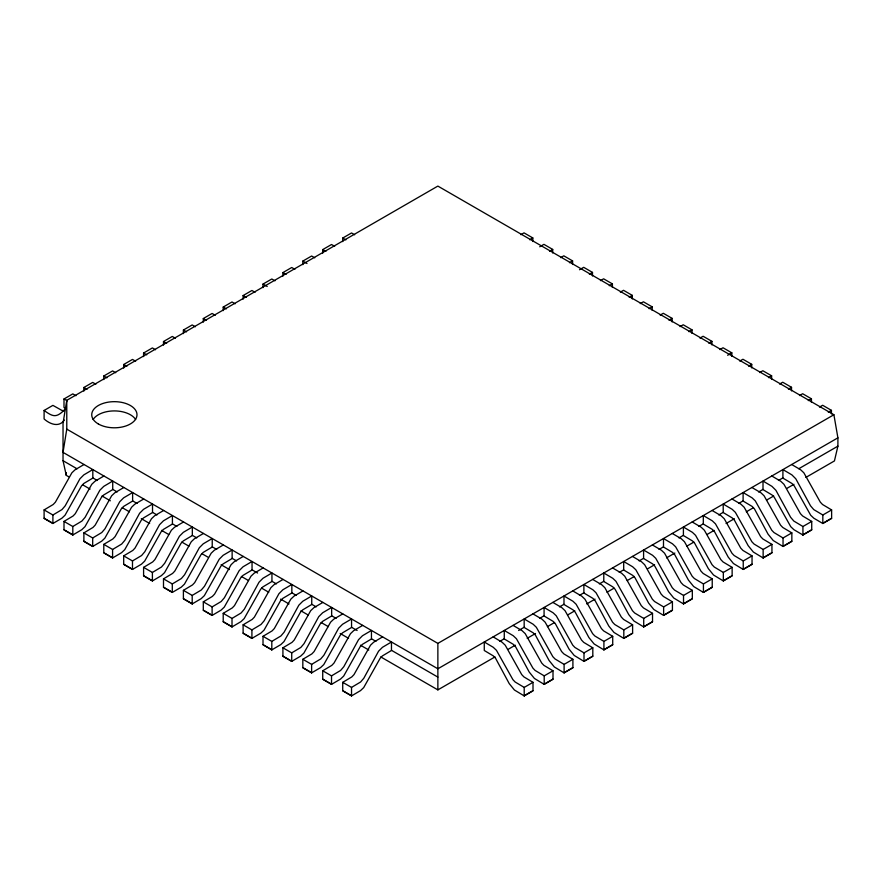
<?xml version="1.0" encoding="UTF-8"?>
<svg xmlns="http://www.w3.org/2000/svg" width="882" height="882" viewBox="0 0 882 882"><rect width="100%" height="100%" fill="white"/><g stroke="black" fill="none" stroke-linecap="round" stroke-linejoin="round"><path stroke-width="1.32" d="M811.727 521.416L802.929 526.499L793.844 521.075L790.636 517.315L775.906 490.293L771.971 486.368L763.018 481.065L762.996 489.576L772.07 495L774.275 497.327L790.757 526.697L793.943 529.707L802.929 534.999L811.727 529.917L811.727 521.416L802.642 515.992L800.437 513.666L783.955 484.295L780.779 481.285L771.794 475.993M831.627 509.917L822.829 515L813.744 509.587L810.536 505.827L795.807 478.805L791.882 474.869L782.918 469.577L782.896 478.088L791.981 483.501L794.186 485.828L810.668 515.209L813.843 518.219L822.829 523.5L831.627 518.418L831.627 509.917L822.542 504.504L820.337 502.178L803.855 472.807L800.68 469.797L791.694 464.505M66.778 400.329L66.778 429.137L63.03 452.378L437.869 668.788L837.9 437.836L833.898 414.738L437.869 186.091L66.778 400.329L63.03 423.283L63.03 460.702L66.271 475.354L68.653 476.732M837.9 437.836L837.9 446.149L834.438 460.933L805.861 477.427M64.364 420.075C58.896 427.858 49.811 424.033 44.1 418.961L44.1 410.461L52.898 405.378L61.983 410.45L64.188 410.67M65.268 409.061C56.558 417.98 53.471 417.274 44.1 410.461M382.59 636.87L373.67 642.206L370.495 645.216L354.013 674.587L351.808 676.913L342.723 682.337L342.723 690.838L351.532 695.909L360.506 690.628L363.693 687.618L380.175 658.237L382.38 655.921L391.465 650.497L391.465 641.997L382.479 647.289L378.554 651.214L363.814 678.236L360.606 681.995L351.532 687.409L342.723 682.337M84.033 464.505L75.047 469.797L71.872 472.807L55.39 502.178L53.185 504.504L44.1 509.917L44.1 518.418L52.898 523.5L61.883 518.219L65.059 515.209L81.552 485.828L83.757 483.501L92.831 478.088L92.808 469.577L83.845 474.869L79.92 478.805L65.191 505.827L61.983 509.587L52.898 515L44.1 509.917M103.933 475.993L94.947 481.285L91.772 484.295L75.29 513.666L73.085 515.992L64 521.416L64 529.917L72.809 534.999L81.783 529.707L84.97 526.697L101.452 497.327L103.657 495L112.742 489.576L112.709 481.065L103.756 486.368L99.82 490.293L85.091 517.315L81.883 521.075L72.809 526.499L64 521.416M92.687 546.476L101.673 541.184L104.848 538.174L121.33 508.804L123.535 506.477L132.62 501.053L132.62 492.553L123.634 497.845L119.709 501.781L104.969 528.803L101.761 532.552L92.687 537.976L83.878 532.893L83.878 541.394L92.687 546.476L92.687 537.976M112.587 557.964L121.573 552.672L124.748 549.662L141.23 520.292L143.435 517.966L152.52 512.552L152.52 504.052L143.534 509.333L139.61 513.269L124.88 540.291L121.672 544.051L112.587 549.464L103.789 544.381L103.789 552.882L112.587 557.964L112.587 549.464M132.487 569.452L141.473 564.171L144.648 561.161L161.141 531.78L163.346 529.454L172.42 524.04L172.42 515.54L163.435 520.821L159.51 524.757L144.78 551.779L141.572 555.539L132.487 560.952L123.689 555.869L123.689 564.37L132.487 569.452L132.487 560.952M152.399 580.94L161.373 575.659L164.559 572.65L181.042 543.268L183.247 540.953L192.331 535.528L192.331 527.028L183.346 532.32L179.421 536.245L164.68 563.267L161.472 567.027L152.399 572.44L143.59 567.369L143.59 575.869L152.399 580.94L152.399 572.44M172.299 592.439L181.284 587.147L184.459 584.138L200.942 554.767L203.147 552.441L212.231 547.016L212.231 538.527L203.246 543.808L199.321 547.744L184.581 574.766L181.383 578.515L172.299 583.939L163.501 578.857L163.501 587.357L172.299 592.439L172.299 583.939M192.199 603.927L201.184 598.646L204.359 595.637L220.853 566.255L223.058 563.929L232.131 558.515L232.131 550.015L223.146 555.296L219.221 559.232L204.492 586.254L201.283 590.014L192.199 595.427L183.401 590.345L183.401 598.845L192.199 603.927L192.199 595.427M212.11 615.416L221.084 610.135L224.271 607.125L240.753 577.743L242.958 575.417L252.043 570.004L252.043 561.503L243.057 566.784L239.121 570.72L224.392 597.742L221.184 601.502L212.11 606.915L203.301 601.833L203.301 610.333L212.11 615.416L212.11 606.915M232.01 626.915L240.995 621.623L244.171 618.613L260.653 589.242L262.858 586.916L271.943 581.492L271.943 572.991L262.957 578.283L259.032 582.208L244.292 609.23L241.095 612.99L232.01 618.414L223.212 613.332L223.212 621.832L232.01 626.915L232.01 618.414M251.91 638.403L260.896 633.111L264.071 630.101L280.553 600.73L282.758 598.404L291.843 592.991L291.843 584.49L282.857 589.771L278.933 593.707L264.203 620.73L260.995 624.489L251.91 629.902L243.112 624.82L243.112 633.32L251.91 638.403L251.91 629.902M271.81 649.891L280.796 644.61L283.982 641.6L300.464 612.218L302.669 609.892L311.743 604.479L311.743 595.978L302.769 601.259L298.833 605.195L284.103 632.218L280.895 635.977L271.81 641.39L263.012 636.308L263.012 644.808L271.81 649.891L271.81 641.39M291.722 661.379L300.707 656.098L303.882 653.088L320.364 623.706L322.569 621.391L331.654 615.967L331.654 607.466L322.669 612.758L318.744 616.683L304.003 643.706L300.795 647.465L291.722 652.878L282.913 647.807L282.913 656.307L291.722 661.379L291.722 652.878M311.622 672.878L320.607 667.586L323.782 664.576L340.265 635.205L342.47 632.879L351.554 627.455L351.554 618.966L342.569 624.247L338.644 628.182L323.915 655.205L320.706 658.953L311.622 664.378L302.824 659.295L302.824 667.795L311.622 672.878L311.622 664.378M331.522 684.366L340.507 679.085L343.682 676.075L360.176 646.693L362.381 644.367L371.454 638.954L371.454 630.454L362.48 635.735L358.544 639.671L343.815 666.693L340.606 670.452L331.522 675.866L322.724 670.783L322.724 679.283L331.522 684.366L331.522 675.866M123.844 487.492L114.836 492.762L111.65 495.772L95.168 525.154L92.963 527.469L83.878 532.893M143.744 498.98L134.737 504.25L131.561 507.26L115.068 536.642L112.863 538.968L103.789 544.381M163.644 510.469L154.637 515.738L151.461 518.759L134.979 548.13L132.774 550.456L123.689 555.869M183.555 521.968L174.548 527.238L171.362 530.247L154.879 559.618L152.674 561.944L143.59 567.369M203.455 533.456L194.448 538.726L191.273 541.735L174.779 571.117L172.574 573.443L163.501 578.857M223.355 544.944L214.348 550.214L211.173 553.223L194.69 582.605L192.485 584.931L183.401 590.345M243.256 556.432L234.248 561.713L231.073 564.723L214.591 594.093L212.386 596.419L203.301 601.833M263.167 567.931L254.159 573.201L250.973 576.211L234.491 605.592L232.286 607.907L223.212 613.332M283.067 579.419L274.059 584.689L270.884 587.699L254.402 617.08L252.197 619.407L243.112 624.82M302.967 590.907L293.96 596.177L290.784 599.198L274.302 628.568L272.097 630.895L263.012 636.308M322.878 602.406L313.871 607.676L310.685 610.686L294.202 640.056L291.997 642.383L282.913 647.807M342.778 613.894L333.771 619.164L330.596 622.174L314.102 651.555L311.897 653.882L302.824 659.295M362.678 625.382L353.671 630.652L350.496 633.662L334.013 663.043L331.808 665.37L322.724 670.783M66.249 408.741L64 407.473L64 398.973L72.809 393.89L75.951 395.709M83.878 391.057L83.878 387.496L92.687 382.413L95.829 384.232M103.789 379.569L103.789 375.997L112.587 370.925L115.729 372.733M123.689 368.07L123.689 364.509L132.487 359.426L135.641 361.245M143.59 356.582L143.59 353.021L152.399 347.938L155.541 349.757M163.501 345.094L163.501 341.532L172.299 336.45L175.441 338.258M183.401 333.594L183.401 330.033L192.199 324.951L195.352 326.77M203.301 322.106L203.301 318.545L212.11 313.463L215.252 315.282M223.212 310.618L223.212 307.057L232.01 301.975L235.152 303.794M243.112 299.13L243.112 295.558L251.91 290.487L255.052 292.295M263.012 287.631L263.012 284.07L271.81 278.988L274.964 280.807M282.913 276.143L282.913 272.582L291.722 267.5L294.864 269.319M302.824 264.655L302.824 261.094L311.622 256.012L314.764 257.82M322.724 253.167L322.724 249.595L331.522 244.512L334.675 246.332M342.723 241.613L342.723 238.052L351.532 232.969L354.674 234.788M520.865 234.678L524.007 232.859L532.816 237.942L532.816 241.503M529.663 239.761L532.816 237.942M539.718 246.773L543.918 244.347L552.716 249.43L552.716 252.991M549.574 251.249L552.716 249.43M560.654 257.643L563.796 255.824L572.594 260.907L572.594 264.479M569.452 262.726L572.594 260.907M579.507 269.738L583.697 267.323L592.495 272.406L592.495 275.967M589.352 274.214L592.495 272.406M600.455 280.63L603.608 278.811L612.406 283.894L612.406 287.455M609.253 285.713L612.406 283.894M620.355 292.118L623.508 290.299L632.306 295.382L632.306 298.943M629.164 297.201L632.306 295.382M640.266 303.606L643.408 301.798L652.206 306.87L652.206 310.442M649.064 308.689L652.206 306.87M660.166 315.106L663.308 313.286L672.117 318.369L672.117 321.93M668.964 320.177L672.117 318.369M680.066 326.594L683.219 324.774L692.017 329.857L692.017 333.418M688.875 331.676L692.017 329.857M699.977 338.082L703.119 336.262L711.917 341.345L711.917 344.906M708.775 343.164L711.917 341.345M719.877 349.57L723.019 347.762L731.828 352.844L731.828 356.405M727.628 355.259L731.828 352.844M739.778 361.069L742.931 359.25L751.729 364.332L751.729 367.893M748.586 366.151L751.729 364.332M759.689 372.557L762.831 370.738L771.629 375.82L771.629 379.381M768.487 377.639L771.629 375.82M779.589 384.045L782.731 382.237L791.529 387.308L791.529 390.88M788.387 389.127L791.529 387.308M799.489 395.544L802.642 393.725L811.44 398.807L811.44 402.368M808.287 400.615L811.44 398.807M819.488 407.087L822.641 405.268L831.439 410.351L831.439 413.912M828.297 412.17L831.439 410.351M66.778 429.137L437.869 643.386L833.898 414.738M499.818 641.335L504.272 638.766M518.616 630.487L524.173 627.278M539.63 618.348L544.073 615.779M559.53 606.86L563.984 604.291M579.43 595.372L583.884 592.803M599.341 583.884L603.784 581.315M619.241 572.385L623.695 569.816M639.141 560.897L643.595 558.328M659.052 549.409L663.496 546.84M678.953 537.91L683.407 535.341M698.853 526.422L703.307 523.853M718.753 514.934L723.207 512.365M738.664 503.446L743.107 500.877M758.564 491.947L763.018 489.378M778.464 480.458L782.918 477.89M798.805 468.717L837.9 446.149M380.693 656.881L437.869 689.889L495.034 656.892M508.131 649.328L515.275 645.194M527.182 638.325L535.517 633.508M547.424 626.628L554.58 622.505M567.677 614.941L574.821 610.818M586.728 603.938L595.063 599.132M606.97 592.252L614.126 588.129M627.223 580.565L634.367 576.442M647.465 568.879L654.609 564.756M666.516 557.876L674.862 553.058M686.769 546.19L693.913 542.066M707.011 534.503L714.155 530.369M726.062 523.5L734.408 518.682M746.315 511.814L753.46 507.679M766.557 500.116L773.701 495.993M786.799 488.43L793.954 484.306M524.206 687.409L533.004 682.337L533.004 690.838L524.206 695.909L514.404 689.989L509.212 683.594L495.552 658.237L493.347 655.921L484.273 650.497L484.273 641.997L493.247 647.289L496.434 650.299L512.916 679.669L515.121 681.995L524.206 687.409L524.206 695.909M544.205 675.866L553.003 670.783L553.003 679.283L544.205 684.366L534.404 678.434L529.211 672.04L515.551 646.693L513.346 644.367L504.272 638.954L504.272 630.454L513.258 635.735L516.433 638.744L532.915 668.126L535.12 670.452L544.205 675.866L544.205 684.366M564.105 664.378L572.903 659.295L572.903 667.795L564.105 672.878L554.304 666.946L549.122 660.552L535.462 635.205L533.257 632.879L524.173 627.455L524.173 618.966L533.158 624.247L536.333 627.256L552.816 656.638L555.021 658.953L564.105 664.378L564.105 672.878M584.005 652.878L592.814 647.807L592.814 656.307L584.005 661.379L574.215 655.458L569.022 649.064L555.362 623.706L553.157 621.391L544.073 615.967L544.073 607.466L553.058 612.758L556.244 615.768L572.727 645.139L574.932 647.465L584.005 652.878L584.005 661.379M603.916 641.39L612.714 636.308L612.714 644.808L603.916 649.891L594.115 643.959L588.922 637.576L575.262 612.218L573.057 609.892L563.984 604.479L563.984 595.978L572.969 601.259L576.144 604.269L592.627 633.651L594.832 635.977L603.916 641.39L603.916 649.891M623.817 629.902L632.615 624.82L632.615 633.32L623.817 638.403L614.015 632.471L608.823 626.077L595.174 600.73L592.969 598.404L583.884 592.991L583.884 584.49L592.869 589.771L596.045 592.781L612.527 622.163L614.732 624.489L623.817 629.902L623.817 638.403M643.717 618.414L652.526 613.332L652.526 621.832L643.717 626.915L633.926 620.983L628.734 614.589L615.074 589.242L612.869 586.916L603.784 581.492L603.784 572.991L612.769 578.283L615.945 581.293L632.438 610.664L634.643 612.99L643.717 618.414L643.717 626.915M663.628 606.915L672.426 601.833L672.426 610.333L663.628 615.416L653.827 609.495L648.634 603.101L634.974 577.743L632.769 575.417L623.695 570.004L623.695 561.503L632.67 566.784L635.856 569.805L652.338 599.176L654.543 601.502L663.628 606.915L663.628 615.416M683.528 595.427L692.326 590.345L692.326 598.845L683.528 603.927L673.727 597.996L668.534 591.602L654.885 566.255L652.68 563.929L643.595 558.515L643.595 550.015L652.581 555.296L655.756 558.306L672.238 587.688L674.443 590.014L683.528 595.427L683.528 603.927M703.428 583.939L712.226 578.857L712.226 587.357L703.428 592.439L693.638 586.508L688.445 580.113L674.785 554.767L672.58 552.441L663.496 547.016L663.496 538.527L672.481 543.808L675.656 546.818L692.149 576.2L694.354 578.515L703.428 583.939L703.428 592.439M723.339 572.44L732.137 567.369L732.137 575.869L723.339 580.94L713.538 575.02L708.345 568.625L694.685 543.268L692.48 540.953L683.407 535.528L683.407 527.028L692.381 532.32L695.567 535.33L712.05 564.701L714.255 567.027L723.339 572.44L723.339 580.94M743.239 560.952L752.037 555.869L752.037 564.37L743.239 569.452L733.438 563.521L728.245 557.137L714.596 531.78L712.38 529.454L703.307 524.04L703.307 515.54L712.292 520.821L715.467 523.831L731.95 553.212L734.155 555.539L743.239 560.952L743.239 569.452M763.139 549.464L771.937 544.381L771.937 552.882L763.139 557.964L753.338 552.033L748.157 545.638L734.497 520.292L732.292 517.966L723.207 512.552L723.207 504.052L732.192 509.333L735.368 512.343L751.85 541.724L754.055 544.051L763.139 549.464L763.139 557.964M783.04 537.976L791.849 532.893L791.849 541.394L783.04 546.476L773.249 540.545L768.057 534.15L754.397 508.804L752.192 506.477L743.107 501.053L743.107 492.553L752.092 497.845L755.279 500.855L771.761 530.225L773.966 532.552L783.04 537.976L783.04 546.476M524.206 695.733L533.004 690.65M544.205 684.178L553.003 679.096M564.105 672.69L572.903 667.608M584.005 661.202L592.814 656.12M603.916 649.703L612.714 644.621M623.817 638.215L632.615 633.133M643.717 626.727L652.526 621.645M663.628 615.239L672.426 610.157M683.528 603.74L692.326 598.658M703.428 592.252L712.226 587.169M723.339 580.764L732.137 575.681M743.239 569.265L752.037 564.193M763.139 557.777L771.937 552.694M783.04 546.289L791.849 541.206M802.929 534.812L811.727 529.729M822.829 523.313L831.627 518.241M342.723 238.052L345.876 239.871M322.724 249.595L325.866 251.414M791.849 532.893L782.764 527.469L780.559 525.154L764.077 495.772L760.901 492.762L751.894 487.492M302.824 261.094L307.013 263.509M771.937 544.381L762.864 538.968L760.659 536.642L744.176 507.26L740.99 504.25L731.983 498.98M282.913 272.582L286.066 274.401M752.037 555.869L742.953 550.456L740.748 548.13L724.265 518.759L721.09 515.738L712.083 510.469M263.012 284.07L267.213 286.496M732.137 567.369L723.053 561.944L720.848 559.618L704.365 530.247L701.19 527.238L692.183 521.968M243.112 295.558L246.254 297.377M712.226 578.857L703.152 573.443L700.947 571.117L684.465 541.735L681.279 538.726L672.271 533.456M223.212 307.057L226.354 308.865M692.326 590.345L683.241 584.931L681.036 582.605L664.554 553.223L661.379 550.214L652.371 544.944M203.301 318.545L206.454 320.364M672.426 601.833L663.341 596.419L661.136 594.093L644.654 564.723L641.479 561.713L632.471 556.432M183.401 330.033L186.543 331.853M652.526 613.332L643.441 607.907L641.236 605.592L624.754 576.211L621.567 573.201L612.56 567.931M163.501 341.532L166.643 343.341M632.615 624.82L623.541 619.407L621.336 617.08L604.843 587.699L601.667 584.689L592.66 579.419M143.59 353.021L146.743 354.84M612.714 636.308L603.63 630.895L601.425 628.568L584.942 599.198L581.767 596.177L572.76 590.907M123.689 364.509L126.832 366.328M592.814 647.807L583.73 642.383L581.525 640.056L565.042 610.686L561.856 607.676L552.86 602.406M103.789 375.997L106.931 377.816M572.903 659.295L563.83 653.882L561.625 651.555L545.131 622.174L541.956 619.164L532.948 613.894M83.878 387.496L87.031 389.304M553.003 670.783L543.918 665.37L541.713 663.043L525.231 633.662L522.056 630.652L513.048 625.382M64 398.973L67.153 400.781M533.004 682.337L523.919 676.913L521.714 674.587L505.232 645.216L502.056 642.206L493.148 636.87M63.03 460.702L77.032 468.783M92.808 477.89L97.274 480.47M112.709 489.378L117.163 491.947M132.62 500.877L137.063 503.435M152.52 512.365L156.974 514.934M172.42 523.853L176.863 526.422M192.331 535.341L196.763 537.91M212.231 546.84L216.674 549.398M232.131 558.328L236.574 560.897M252.043 569.816L257.588 573.024M271.943 581.315L276.386 583.873M291.843 592.803L296.286 595.361M311.743 604.291L316.186 606.86M331.654 615.779L336.097 618.348M351.554 627.278L357.111 630.476M371.454 638.766L375.908 641.335M391.465 650.31L437.869 677.1M82.952 484.979L90.096 489.102M102.003 495.982L110.338 500.8M122.245 507.668L129.4 511.803M141.307 518.671L149.642 523.489M161.549 530.358L168.694 534.492M181.802 542.055L188.946 546.178M202.044 553.742L207.998 557.181M221.106 564.745L229.441 569.552M241.348 576.431L248.492 580.554M261.601 588.118L268.745 592.252M280.652 599.121L288.987 603.938M300.894 610.818L308.05 614.941M321.147 622.505L328.291 626.628M340.198 633.508L348.544 638.314M360.451 645.194L368.786 650.012M44.1 518.241L52.898 523.313M64 529.729L72.809 534.812M83.878 541.206L92.687 546.289M103.789 552.694L112.587 557.777M123.689 564.193L132.487 569.265M143.59 575.681L152.399 580.764M163.501 587.169L172.299 592.252M183.401 598.658L192.199 603.74M203.301 610.157L212.11 615.239M223.212 621.645L232.01 626.727M243.112 633.133L251.91 638.215M263.012 644.621L271.81 649.703M282.913 656.12L291.722 661.202M302.824 667.608L311.622 672.69M322.724 679.096L331.522 684.178M342.723 690.65L351.532 695.733M822.829 515L822.829 523.5M802.929 526.499L802.929 534.999M437.869 643.386L437.869 689.889M351.532 687.409L351.532 695.909M72.809 526.499L72.809 534.999M66.271 472.609L66.271 475.354M52.898 515L52.898 523.5M93.095 419.512A22.634 13.065 0 0 1 114.362 410.913A22.634 13.065 0 0 1 135.63 419.512M98.365 423.977A22.634 13.065 0 0 0 136.225 418.112A22.634 13.065 0 0 0 108.508 402.115A22.634 13.065 0 0 0 98.365 423.977"/></g></svg>
